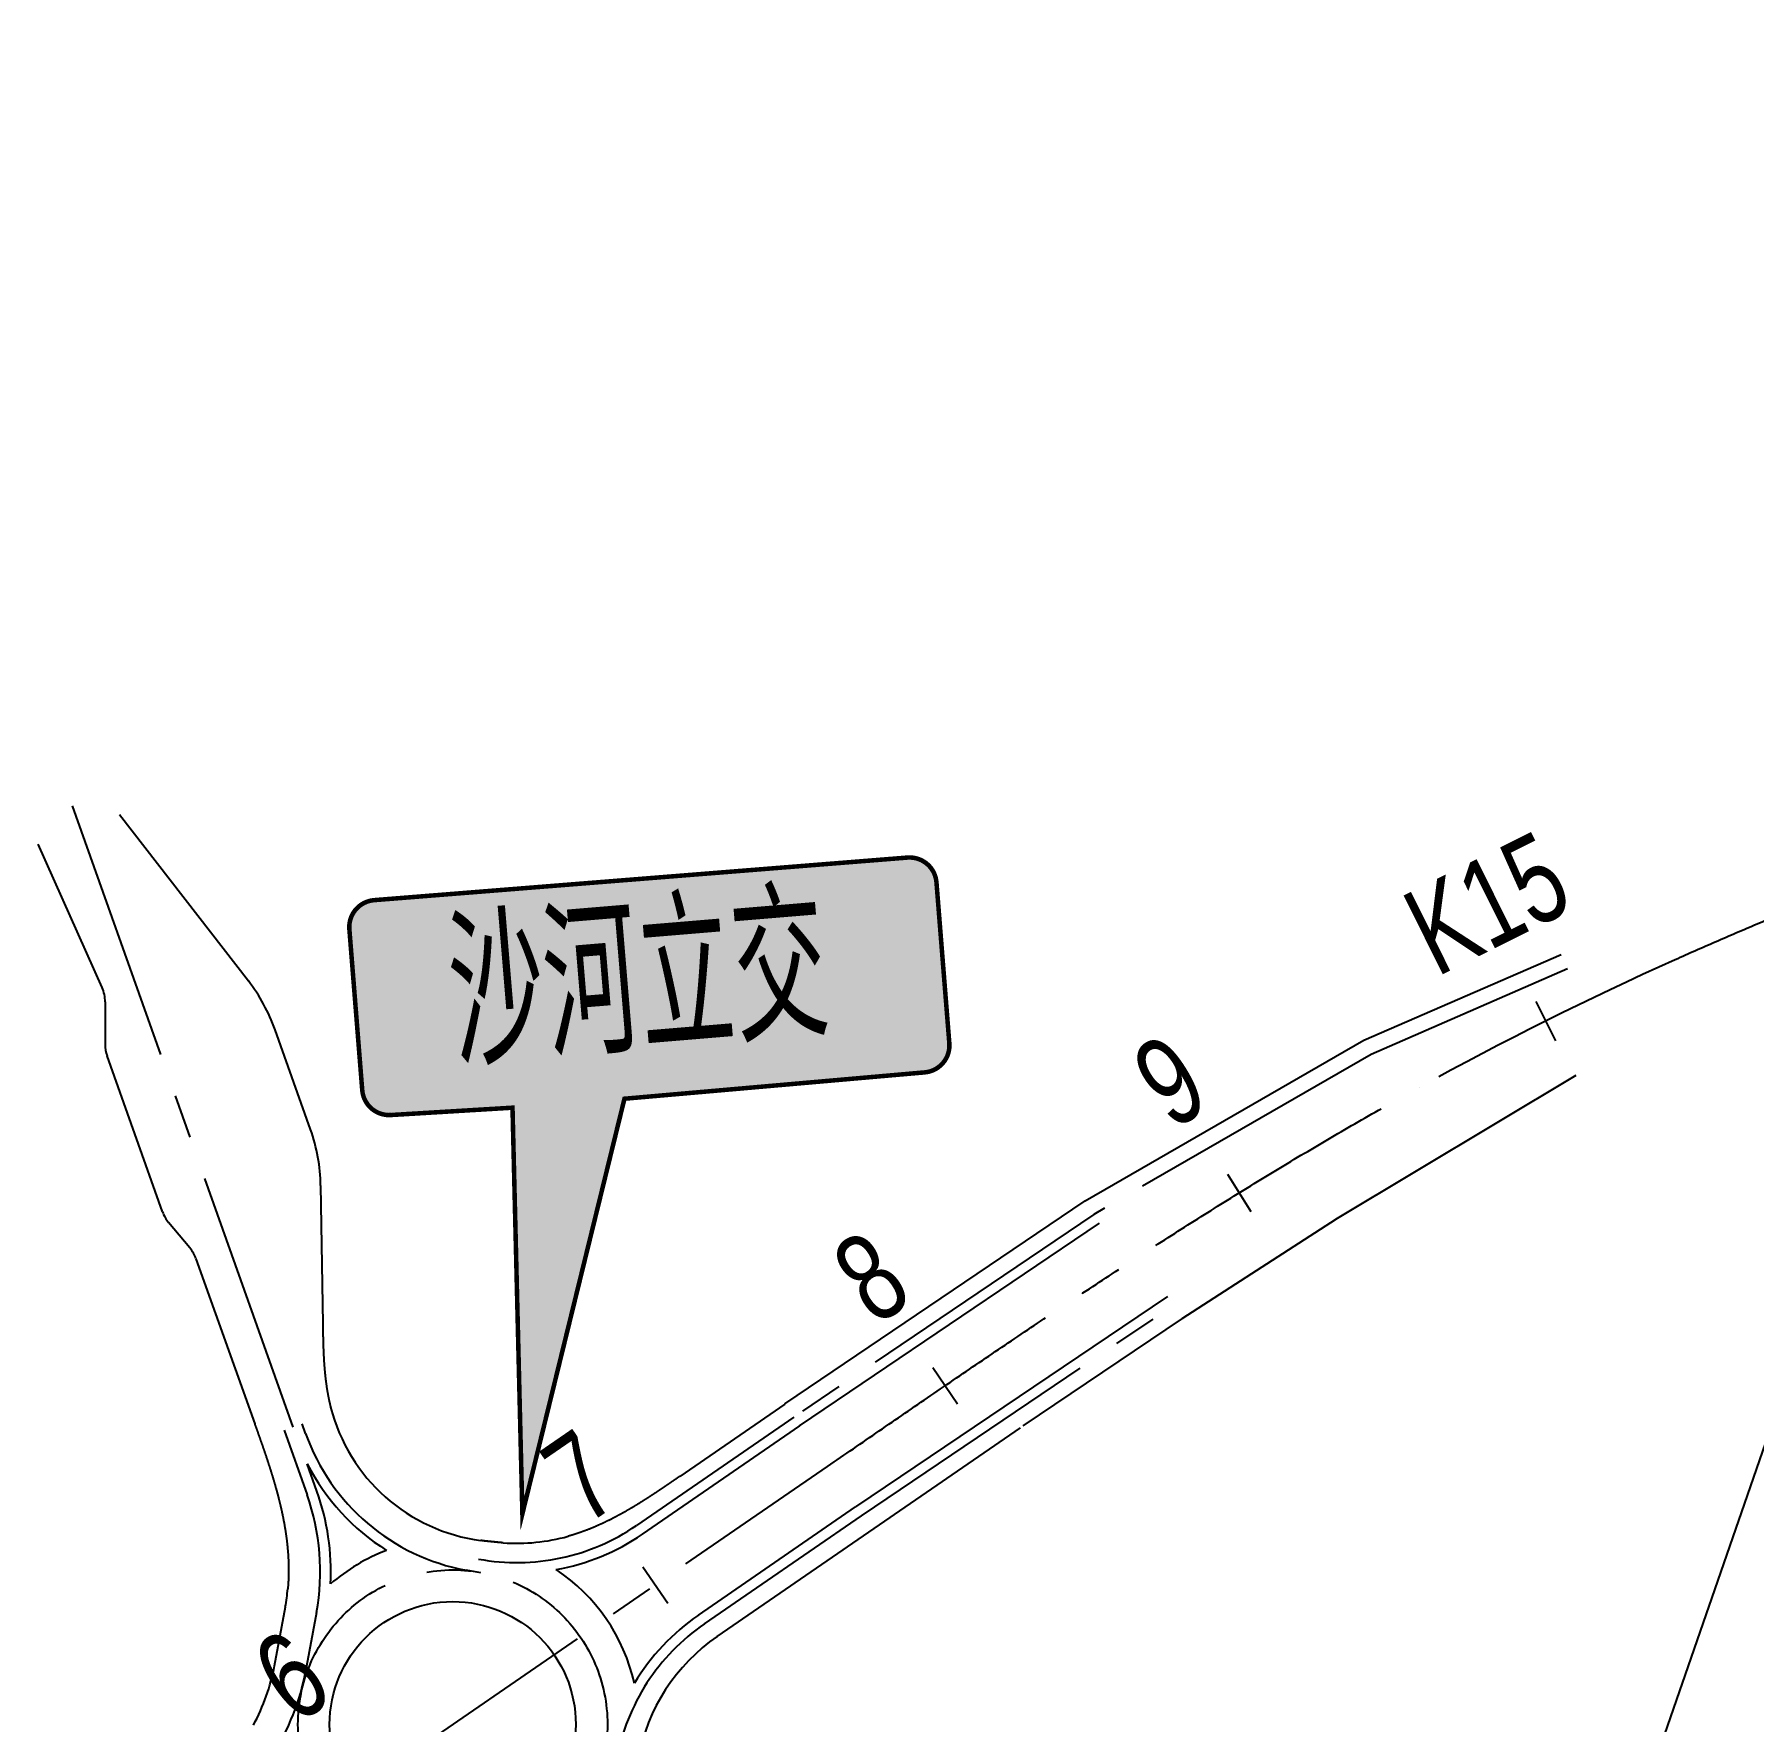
# Model space of a CAD drawing. Header units: millimetres. Extents: x 29316 to 52938, y 29851 to 35526.
# Drawn here: x 43898.4 to 44387.3, y 33681.9 to 34161.9 of the extents above; entities that cross this region are included whole.
import ezdxf
from ezdxf.enums import TextEntityAlignment as Align

# ---------------------------------------------------------------- set-up
doc = ezdxf.new("R2010")
doc.units = ezdxf.units.MM
doc.header["$MEASUREMENT"] = 0
doc.linetypes.add('CENTER2', pattern=[1.125, 0.75, -0.125, 0.125, -0.125])
doc.layers.get('0').update_dxf_attribs({"linetype": 'CONTINUOUS'})
for name, color, linetype in [('D-道路-车行道边线', 5, 'CONTINUOUS'), ('标注_桩号', 2, 'CONTINUOUS'), ('路名', 1, 'CONTINUOUS'), ('道路中线_A', 7, 'CONTINUOUS')]:
    doc.layers.add(name, color=color, linetype=linetype)
doc.layers.add('平面分图边界', color=1, linetype='CONTINUOUS', plot=False)
doc.styles.add('ht', font='', dxfattribs={"width": 0.8})
doc.styles.get("Standard").update_dxf_attribs({"font": 'rc9.shx', "width": 0.75, "height": 6, "bigfont": 'hztxt.shx'})
doc.styles.get('ht').set_extended_font_data('SimHei')

msp = doc.modelspace()

# ---------------------------------------------------------------- hatches: boundary and pattern name
at = {"true_color": 0xffffff}
h = msp.add_hatch(color=7, dxfattribs=at)
edge = h.paths.add_edge_path()
edge.add_line((44037.21, 33741), (44066.24, 33859.07))
edge.add_line((44066.24, 33859.07), (44151.57, 33866.56))
edge.add_arc((44150.96, 33874.21), 7.68, 274.5678, 364.5678)
edge.add_line((44158.62, 33874.83), (44154.96, 33920.63))
edge.add_arc((44147.3, 33920.02), 7.68, 4.5678, 94.5678)
edge.add_line((44146.69, 33927.67), (43995.05, 33915.56))
edge.add_arc((43995.66, 33907.9), 7.68, 94.5678, 184.5678)
edge.add_line((43988.01, 33907.29), (43991.67, 33861.49))
edge.add_arc((43999.32, 33862.1), 7.68, 184.5678, 274.5678)
edge.add_line((43999.94, 33854.44), (44034.4, 33856.52))
edge.add_line((44034.4, 33856.52), (44037.21, 33741))

# ---------------------------------------------------------------- linework, layer by layer
at = {"color": 1, "linetype": 'CENTER2', "ltscale": 100}
msp.add_line((43898.44, 33599.09), (44124.01, 33754.48), dxfattribs=at)
at = {"color": 1, "linetype": 'CENTER2', "ltscale": 100, "flags": 128}
for points in [[(44498.3, 33949.9), (44497.54, 33949.64), (44496.79, 33949.38), (44496.04, 33949.13), (44495.29, 33948.87), (44494.54, 33948.61), (44493.79, 33948.35), (44493.04, 33948.09), (44492.29, 33947.83), (44491.54, 33947.58), (44490.79, 33947.32), (44490.04, 33947.06), (44489.29, 33946.8), (44488.54, 33946.54), (44487.79, 33946.28), (44487.04, 33946.02), (44486.29, 33945.76), (44485.54, 33945.5), (44484.79, 33945.24), (44484.04, 33944.98), (44483.29, 33944.72), (44482.54, 33944.45), (44481.79, 33944.19), (44481.04, 33943.93), (44480.3, 33943.67), (44479.55, 33943.41), (44478.8, 33943.15), (44478.05, 33942.88), (44477.3, 33942.62), (44476.55, 33942.36), (44475.8, 33942.09), (44475.05, 33941.83), (44474.3, 33941.57), (44473.56, 33941.3), (44472.81, 33941.04), (44472.06, 33940.77), (44471.31, 33940.51), (44470.56, 33940.24), (44469.82, 33939.98), (44469.07, 33939.71), (44468.32, 33939.45), (44467.57, 33939.18), (44466.82, 33938.91), (44466.08, 33938.65), (44465.33, 33938.38), (44464.58, 33938.11), (44463.83, 33937.85), (44463.09, 33937.58), (44462.34, 33937.31), (44461.59, 33937.04), (44460.85, 33936.77), (44460.1, 33936.5), (44459.35, 33936.24), (44458.61, 33935.97), (44457.86, 33935.7), (44457.11, 33935.43), (44456.37, 33935.16), (44455.62, 33934.89), (44454.88, 33934.61), (44454.13, 33934.34), (44453.38, 33934.07), (44452.64, 33933.8), (44451.89, 33933.53), (44451.15, 33933.26), (44450.4, 33932.98), (44449.66, 33932.71), (44448.91, 33932.44), (44448.17, 33932.16), (44447.42, 33931.89), (44446.68, 33931.61), (44445.93, 33931.34), (44445.19, 33931.06), (44444.44, 33930.79), (44443.7, 33930.51), (44442.96, 33930.24), (44442.21, 33929.96), (44441.47, 33929.68), (44440.72, 33929.41), (44439.98, 33929.13), (44439.24, 33928.85), (44438.49, 33928.57), (44437.75, 33928.29), (44437.01, 33928.02), (44436.27, 33927.74), (44435.52, 33927.46), (44434.78, 33927.18), (44434.04, 33926.9), (44433.29, 33926.62), (44432.55, 33926.33), (44431.81, 33926.05), (44431.07, 33925.77), (44430.33, 33925.49), (44429.59, 33925.21), (44428.84, 33924.92), (44428.1, 33924.64), (44427.36, 33924.36), (44426.62, 33924.07), (44425.88, 33923.79), (44425.14, 33923.5), (44424.4, 33923.22), (44423.66, 33922.93), (44422.92, 33922.65), (44422.18, 33922.36), (44421.44, 33922.07), (44420.7, 33921.78), (44419.96, 33921.5), (44419.22, 33921.21), (44418.48, 33920.92), (44417.74, 33920.63), (44417, 33920.34), (44416.26, 33920.05), (44415.52, 33919.76), (44414.78, 33919.47), (44414.05, 33919.18), (44413.31, 33918.89), (44412.57, 33918.6), (44411.83, 33918.3), (44411.09, 33918.01), (44410.36, 33917.72), (44409.62, 33917.42), (44408.88, 33917.13), (44408.15, 33916.84), (44407.41, 33916.54), (44406.67, 33916.25), (44405.94, 33915.95), (44405.2, 33915.65), (44404.46, 33915.36), (44403.73, 33915.06), (44402.99, 33914.76), (44402.26, 33914.46), (44401.52, 33914.16), (44400.79, 33913.86), (44400.05, 33913.56), (44399.32, 33913.26), (44398.58, 33912.96), (44397.85, 33912.66), (44397.11, 33912.36), (44396.38, 33912.06), (44395.65, 33911.76), (44394.91, 33911.45), (44394.18, 33911.15), (44393.45, 33910.85), (44392.71, 33910.54), (44391.98, 33910.24), (44391.25, 33909.93), (44390.52, 33909.63), (44389.78, 33909.32), (44389.05, 33909.01), (44388.32, 33908.7), (44387.59, 33908.4), (44386.86, 33908.09), (44386.13, 33907.78), (44385.4, 33907.47), (44384.67, 33907.16), (44383.93, 33906.85), (44383.2, 33906.54), (44382.47, 33906.23), (44381.74, 33905.91), (44381.02, 33905.6), (44380.29, 33905.29), (44379.56, 33904.97), (44378.83, 33904.66), (44378.1, 33904.35), (44377.37, 33904.03), (44376.64, 33903.71), (44375.92, 33903.4), (44375.19, 33903.08), (44374.46, 33902.76), (44373.73, 33902.45), (44373.01, 33902.13), (44372.28, 33901.81), (44371.55, 33901.49), (44370.83, 33901.17), (44370.1, 33900.85), (44369.38, 33900.53), (44368.65, 33900.2), (44367.93, 33899.88), (44367.2, 33899.56), (44366.48, 33899.24), (44365.75, 33898.91), (44365.03, 33898.59), (44365.03, 33898.59)], [(44124.01, 33754.48), (44124.93, 33755.11), (44125.84, 33755.74), (44126.76, 33756.37), (44127.67, 33757), (44128.59, 33757.63), (44129.5, 33758.26), (44130.42, 33758.89), (44131.33, 33759.52), (44132.25, 33760.15), (44133.16, 33760.78), (44134.08, 33761.41), (44134.99, 33762.04), (44135.91, 33762.67), (44136.83, 33763.3), (44137.74, 33763.93), (44138.66, 33764.56), (44139.57, 33765.19), (44140.49, 33765.82), (44141.4, 33766.45), (44142.32, 33767.08), (44143.23, 33767.71), (44144.15, 33768.33), (44145.07, 33768.96), (44145.98, 33769.59), (44146.9, 33770.22), (44147.82, 33770.85), (44148.73, 33771.48), (44149.65, 33772.11), (44150.56, 33772.73), (44151.48, 33773.36), (44152.4, 33773.99), (44153.32, 33774.62), (44154.23, 33775.24), (44155.15, 33775.87), (44156.07, 33776.5), (44156.98, 33777.12), (44157.9, 33777.75), (44158.82, 33778.38), (44159.74, 33779), (44160.66, 33779.63), (44161.57, 33780.26), (44162.49, 33780.88), (44163.41, 33781.51), (44164.33, 33782.13), (44165.25, 33782.76), (44166.17, 33783.38), (44167.09, 33784), (44168.01, 33784.63), (44168.93, 33785.25), (44169.84, 33785.88), (44170.76, 33786.5), (44171.69, 33787.12), (44172.61, 33787.74), (44173.53, 33788.37), (44174.45, 33788.99), (44175.37, 33789.61), (44176.29, 33790.23), (44177.21, 33790.85), (44178.13, 33791.47), (44179.05, 33792.09), (44179.98, 33792.71), (44180.9, 33793.33), (44181.82, 33793.95), (44182.74, 33794.57), (44183.67, 33795.19), (44184.59, 33795.81), (44185.51, 33796.42), (44186.44, 33797.04), (44187.36, 33797.66), (44188.29, 33798.28), (44189.21, 33798.89), (44190.14, 33799.51), (44191.06, 33800.12), (44191.99, 33800.74), (44192.91, 33801.35), (44193.84, 33801.97), (44194.76, 33802.58), (44195.69, 33803.19), (44196.62, 33803.81), (44197.54, 33804.42), (44198.47, 33805.03), (44199.4, 33805.64), (44200.33, 33806.25), (44201.26, 33806.86), (44202.18, 33807.47), (44203.11, 33808.08), (44204.04, 33808.69), (44204.97, 33809.3), (44205.9, 33809.91), (44206.83, 33810.52), (44207.76, 33811.12), (44208.69, 33811.73), (44209.63, 33812.34), (44210.56, 33812.94), (44211.49, 33813.55), (44212.42, 33814.15), (44213.35, 33814.75), (44214.29, 33815.36), (44215.22, 33815.96), (44216.15, 33816.56), (44217.09, 33817.16), (44218.02, 33817.76), (44218.96, 33818.36), (44219.89, 33818.96), (44220.83, 33819.56), (44221.77, 33820.16), (44222.7, 33820.76), (44223.64, 33821.36), (44224.58, 33821.95), (44225.51, 33822.55), (44226.45, 33823.15), (44227.39, 33823.74), (44228.33, 33824.33), (44229.27, 33824.93), (44230.21, 33825.52), (44231.15, 33826.11), (44232.09, 33826.7), (44233.03, 33827.29), (44233.97, 33827.88), (44234.91, 33828.47), (44235.86, 33829.06), (44236.8, 33829.65), (44237.74, 33830.24), (44238.69, 33830.82), (44239.63, 33831.41), (44240.58, 33832), (44241.52, 33832.58), (44242.47, 33833.16), (44243.41, 33833.75), (44244.36, 33834.33), (44245.3, 33834.91), (44246.25, 33835.49), (44247.2, 33836.07), (44248.15, 33836.65), (44249.1, 33837.23), (44250.05, 33837.81), (44251, 33838.38), (44251.95, 33838.96), (44252.9, 33839.53), (44253.85, 33840.11), (44254.8, 33840.68), (44255.75, 33841.25), (44256.7, 33841.83), (44257.66, 33842.4), (44258.61, 33842.97), (44259.57, 33843.54), (44260.52, 33844.1), (44261.48, 33844.67), (44262.43, 33845.24), (44263.39, 33845.8), (44264.34, 33846.37), (44265.3, 33846.93), (44266.26, 33847.5), (44267.22, 33848.06), (44268.18, 33848.62), (44269.14, 33849.18), (44270.1, 33849.74), (44271.06, 33850.3), (44272.02, 33850.85), (44272.98, 33851.41), (44273.94, 33851.97), (44274.91, 33852.52), (44275.87, 33853.08), (44276.83, 33853.63), (44277.8, 33854.18), (44278.76, 33854.73), (44279.73, 33855.28), (44280.69, 33855.83), (44281.66, 33856.38), (44282.63, 33856.92), (44283.59, 33857.47), (44284.56, 33858.01), (44285.53, 33858.56), (44286.5, 33859.1), (44287.47, 33859.64), (44288.44, 33860.18), (44289.41, 33860.72), (44290.39, 33861.26), (44291.36, 33861.8), (44292.33, 33862.34), (44292.33, 33862.34)]]:
    msp.add_lwpolyline(points, dxfattribs=at)
at = {"color": 1, "const_width": 1.28}
msp.add_lwpolyline([(44037.21, 33741), (44066.24, 33859.07), (44151.57, 33866.56, 0.414214), (44158.62, 33874.83), (44154.96, 33920.63, 0.414214), (44146.69, 33927.67), (43995.05, 33915.56, 0.414214), (43988.01, 33907.29), (43991.67, 33861.49, 0.414214), (43999.94, 33854.44), (44034.4, 33856.52)], format="xyb", close=True, dxfattribs=at)
at = {"color": 1, "linetype": 'CENTER2', "ltscale": 100}
msp.add_arc((44774.57, 32986.3), 1000, 114.17627, 118.83184, dxfattribs=at)
at = {"layer": 'D-道路-车行道边线'}
for p, q in [((43922.66, 33939.88), (43959.29, 33892.58)), ((43917.68, 33890.69), (43899.54, 33931.49)), ((44276.51, 33875.71), (44332.57, 33900.14)), ((43918.55, 33886.63), (43918.55, 33874.58)), ((43976.96, 33850.33), (43966.88, 33878.7)), ((44197.28, 33829.98), (44276.51, 33875.71)), ((43934.87, 33826.91), (43919.12, 33871.23)), ((44268.53, 33824.78), (44336.91, 33865.8)), ((43979.84, 33834.36), (43980.45, 33795.08)), ((44111.84, 33772.23), (44197.28, 33829.98)), ((43942.65, 33816.62), (43936.61, 33823.85)), ((44116.04, 33766.01), (44201.35, 33823.68)), ((44224.84, 33796.55), (44268.74, 33824.91)), ((43944.39, 33813.57), (43961.08, 33766.6)), ((44132, 33742.94), (44220.72, 33802.81)), ((44179.63, 33766.03), (44224.92, 33796.59)), ((44111.81, 33772.2), (44081.96, 33751.65)), ((44071.35, 33735.23), (44116.06, 33766.03)), ((44092.63, 33706.11), (44178.83, 33765.49)), ((43978.8, 33747.41), (43976.03, 33755.21)), ((44087.26, 33712.13), (44131.98, 33742.93)), ((43966.71, 33697.76), (43969.8, 33714.5))]:
    msp.add_line(p, q, dxfattribs=at)
at = {"layer": 'D-道路-车行道边线', "flags": 128}
for points in [[(43980.45, 33795.08, -0.000002), (43980.45, 33794.95, -0.000005), (43980.45, 33794.82, -0.000009), (43980.45, 33794.69, -0.000013), (43980.46, 33794.55, -0.000016), (43980.46, 33794.42, -0.00002), (43980.46, 33794.29, -0.000024), (43980.46, 33794.15, -0.000027), (43980.46, 33794.02, -0.000031), (43980.47, 33793.89, -0.000034), (43980.47, 33793.76, -0.000038), (43980.47, 33793.62, -0.000042), (43980.47, 33793.49, -0.000045), (43980.48, 33793.36, -0.000049), (43980.48, 33793.22, -0.000052), (43980.48, 33793.09, -0.000056), (43980.48, 33792.96, -0.00006), (43980.48, 33792.83, -0.000063), (43980.49, 33792.69, -0.000067), (43980.49, 33792.56, -0.000071), (43980.49, 33792.43, -0.000074), (43980.49, 33792.29, -0.000078), (43980.5, 33792.16, -0.000081), (43980.5, 33792.03, -0.000085), (43980.5, 33791.9, -0.000089), (43980.5, 33791.76, -0.000092), (43980.51, 33791.63, -0.000096), (43980.51, 33791.5, -0.0001), (43980.51, 33791.36, -0.000103), (43980.52, 33791.23, -0.000107), (43980.52, 33791.1, -0.00011), (43980.52, 33790.97, -0.000114), (43980.52, 33790.83, -0.000118), (43980.53, 33790.7, -0.000121), (43980.53, 33790.57, -0.000125), (43980.53, 33790.43, -0.000128), (43980.54, 33790.3, -0.000132), (43980.54, 33790.17, -0.000136), (43980.54, 33790.04, -0.000139), (43980.55, 33789.9, -0.000143), (43980.55, 33789.77, -0.000147), (43980.55, 33789.64, -0.00015), (43980.56, 33789.5, -0.000154), (43980.56, 33789.37, -0.000157), (43980.57, 33789.24, -0.000161), (43980.57, 33789.11, -0.000165), (43980.57, 33788.97, -0.000168), (43980.58, 33788.84, -0.000172), (43980.58, 33788.71, -0.000175), (43980.59, 33788.57, -0.000179), (43980.59, 33788.44, -0.000183), (43980.6, 33788.31, -0.000186), (43980.6, 33788.18, -0.00019), (43980.6, 33788.04, -0.000194), (43980.61, 33787.91, -0.000197), (43980.61, 33787.78, -0.000201), (43980.62, 33787.65, -0.000204), (43980.62, 33787.51, -0.000208), (43980.63, 33787.38, -0.000212), (43980.64, 33787.25, -0.000215), (43980.64, 33787.11, -0.000219), (43980.65, 33786.98, -0.000223), (43980.65, 33786.85, -0.000226), (43980.66, 33786.72, -0.00023), (43980.66, 33786.58, -0.000233), (43980.67, 33786.45, -0.000237), (43980.68, 33786.32, -0.000241), (43980.68, 33786.19, -0.000244), (43980.69, 33786.05, -0.000248), (43980.7, 33785.92, -0.000251), (43980.7, 33785.79, -0.000255), (43980.71, 33785.65, -0.000259), (43980.72, 33785.52, -0.000262), (43980.72, 33785.39, -0.000266), (43980.73, 33785.26, -0.00027), (43980.74, 33785.12, -0.000273), (43980.75, 33784.99, -0.000277), (43980.75, 33784.86, -0.00028), (43980.76, 33784.73, -0.000284), (43980.77, 33784.59, -0.000288), (43980.78, 33784.46, -0.000291), (43980.79, 33784.33, -0.000295), (43980.79, 33784.2, -0.000299), (43980.8, 33784.06, -0.000302), (43980.81, 33783.93, -0.000306), (43980.82, 33783.8, -0.000309), (43980.83, 33783.66, -0.000313), (43980.84, 33783.53, -0.000317), (43980.85, 33783.4, -0.00032), (43980.86, 33783.27, -0.000324), (43980.87, 33783.13, -0.000327), (43980.88, 33783, -0.000331), (43980.89, 33782.87, -0.000335), (43980.9, 33782.74, -0.000338), (43980.91, 33782.6, -0.000342), (43980.92, 33782.47, -0.000346), (43980.93, 33782.34, -0.000349), (43980.94, 33782.21, -0.000353), (43980.95, 33782.08, -0.000356), (43980.96, 33781.94, -0.00036), (43980.97, 33781.81, -0.000364), (43980.99, 33781.68, -0.000367), (43981, 33781.55, -0.000371), (43981.01, 33781.41, -0.000375), (43981.02, 33781.28, -0.000378), (43981.04, 33781.15, -0.000382), (43981.05, 33781.02, -0.000385), (43981.06, 33780.88, -0.000389), (43981.07, 33780.75, -0.000393), (43981.09, 33780.62, -0.000396), (43981.1, 33780.49, -0.0004), (43981.11, 33780.36, -0.000403), (43981.13, 33780.22, -0.000407), (43981.14, 33780.09, -0.000411), (43981.16, 33779.96, -0.000414), (43981.17, 33779.83, -0.000418), (43981.19, 33779.7, -0.000422), (43981.2, 33779.56, -0.000425), (43981.22, 33779.43, -0.000429), (43981.23, 33779.3, -0.000432), (43981.25, 33779.17, -0.000436), (43981.26, 33779.04, -0.00044), (43981.28, 33778.9, -0.000443), (43981.3, 33778.77, -0.000447), (43981.31, 33778.64, -0.000451), (43981.33, 33778.51, -0.000454), (43981.35, 33778.38, -0.000458), (43981.37, 33778.24, -0.000461), (43981.38, 33778.11, -0.000465), (43981.4, 33777.98, -0.000469), (43981.42, 33777.85, -0.000472), (43981.44, 33777.72, -0.000476), (43981.46, 33777.59, -0.000479), (43981.47, 33777.45, -0.000483), (43981.49, 33777.32, -0.000487), (43981.51, 33777.19, -0.00049), (43981.53, 33777.06, -0.000494), (43981.55, 33776.93, -0.000498), (43981.57, 33776.8, -0.000501), (43981.59, 33776.67, -0.000505), (43981.61, 33776.54, -0.000508), (43981.63, 33776.4, -0.000512), (43981.66, 33776.27, -0.000516), (43981.68, 33776.14, -0.000519), (43981.7, 33776.01, -0.000523), (43981.72, 33775.88, -0.000526), (43981.74, 33775.75, -0.00053), (43981.77, 33775.62, -0.000534), (43981.79, 33775.49, -0.000537), (43981.81, 33775.36, -0.000541), (43981.84, 33775.23, -0.000545), (43981.86, 33775.09, -0.000548), (43981.88, 33774.96, -0.000552), (43981.91, 33774.83, -0.000555), (43981.93, 33774.7, -0.000559), (43981.96, 33774.57, -0.000563), (43981.98, 33774.44, -0.000566), (43982.01, 33774.31, -0.00057), (43982.03, 33774.18, -0.000574), (43982.06, 33774.05, -0.000577), (43982.09, 33773.92, -0.000581), (43982.11, 33773.79, -0.000584), (43982.14, 33773.66, -0.000588), (43982.17, 33773.53, -0.000592), (43982.19, 33773.4, -0.000595), (43982.22, 33773.27, -0.000599), (43982.25, 33773.14, -0.000602), (43982.28, 33773.01, -0.000606), (43982.31, 33772.88, -0.00061), (43982.34, 33772.75, -0.000613), (43982.37, 33772.62, -0.000617), (43982.4, 33772.49, -0.000621), (43982.43, 33772.36, -0.000624), (43982.46, 33772.23, -0.000628), (43982.49, 33772.1, -0.000631), (43982.52, 33771.97, -0.000635), (43982.55, 33771.85, -0.000639), (43982.58, 33771.72, -0.000642), (43982.61, 33771.59, -0.000646), (43982.65, 33771.46, -0.00065), (43982.68, 33771.33)], [(43961.08, 33766.6, 0.000003), (43961.17, 33766.34, 0.00001), (43961.26, 33766.09, 0.000017), (43961.35, 33765.84, 0.000023), (43961.44, 33765.59, 0.00003), (43961.53, 33765.33, 0.000037), (43961.62, 33765.08, 0.000043), (43961.71, 33764.83, 0.00005), (43961.8, 33764.57, 0.000057), (43961.89, 33764.32, 0.000063), (43961.98, 33764.07, 0.00007), (43962.07, 33763.81, 0.000077), (43962.15, 33763.56, 0.000083), (43962.24, 33763.31, 0.00009), (43962.33, 33763.06, 0.000097), (43962.42, 33762.8, 0.000103), (43962.51, 33762.55, 0.00011), (43962.6, 33762.3, 0.000117), (43962.69, 33762.04, 0.000123), (43962.78, 33761.79, 0.00013), (43962.87, 33761.54, 0.000136), (43962.96, 33761.28, 0.000143), (43963.04, 33761.03, 0.00015), (43963.13, 33760.78, 0.000156), (43963.22, 33760.52, 0.000163), (43963.31, 33760.27, 0.00017), (43963.4, 33760.01, 0.000176), (43963.48, 33759.76, 0.000183), (43963.57, 33759.51, 0.00019), (43963.66, 33759.25, 0.000196), (43963.74, 33759, 0.000203), (43963.83, 33758.74, 0.00021), (43963.92, 33758.49, 0.000216), (43964, 33758.24, 0.000223), (43964.09, 33757.98, 0.00023), (43964.18, 33757.73, 0.000236), (43964.26, 33757.47, 0.000243), (43964.35, 33757.22, 0.00025), (43964.43, 33756.96, 0.000256), (43964.52, 33756.71, 0.000263), (43964.6, 33756.46, 0.00027), (43964.69, 33756.2, 0.000276), (43964.77, 33755.95, 0.000283), (43964.85, 33755.69, 0.00029), (43964.94, 33755.44, 0.000296), (43965.02, 33755.18, 0.000303), (43965.1, 33754.92, 0.00031), (43965.19, 33754.67, 0.000316), (43965.27, 33754.41, 0.000323), (43965.35, 33754.16, 0.00033), (43965.43, 33753.9, 0.000336), (43965.51, 33753.65, 0.000343), (43965.59, 33753.39, 0.00035), (43965.67, 33753.13, 0.000356), (43965.75, 33752.88, 0.000363), (43965.83, 33752.62, 0.000369), (43965.91, 33752.37, 0.000376), (43965.99, 33752.11, 0.000383), (43966.07, 33751.85, 0.000389), (43966.15, 33751.6, 0.000396), (43966.23, 33751.34, 0.000403), (43966.3, 33751.08, 0.000409), (43966.38, 33750.82, 0.000416), (43966.46, 33750.57, 0.000423), (43966.53, 33750.31, 0.000429), (43966.61, 33750.05, 0.000436), (43966.69, 33749.79, 0.000443), (43966.76, 33749.54, 0.000449), (43966.83, 33749.28, 0.000456), (43966.91, 33749.02, 0.000463), (43966.98, 33748.76, 0.000469), (43967.05, 33748.5, 0.000476), (43967.13, 33748.25, 0.000483), (43967.2, 33747.99, 0.000489), (43967.27, 33747.73, 0.000496), (43967.34, 33747.47, 0.000503), (43967.41, 33747.21, 0.000509), (43967.48, 33746.95, 0.000516), (43967.55, 33746.69, 0.000523), (43967.62, 33746.43, 0.000529), (43967.69, 33746.17, 0.000536), (43967.76, 33745.91, 0.000543), (43967.82, 33745.65, 0.000549), (43967.89, 33745.39, 0.000556), (43967.96, 33745.13, 0.000563), (43968.02, 33744.87, 0.000569), (43968.09, 33744.61, 0.000576), (43968.15, 33744.35, 0.000583), (43968.21, 33744.09, 0.000589), (43968.28, 33743.83, 0.000596), (43968.34, 33743.57, 0.000602), (43968.4, 33743.31, 0.000609), (43968.46, 33743.05, 0.000616), (43968.52, 33742.79, 0.000622), (43968.58, 33742.52, 0.000629), (43968.64, 33742.26, 0.000636), (43968.7, 33742, 0.000642), (43968.76, 33741.74, 0.000649), (43968.82, 33741.48, 0.000656), (43968.87, 33741.21, 0.000662), (43968.93, 33740.95, 0.000669), (43968.98, 33740.69, 0.000676), (43969.04, 33740.42, 0.000682), (43969.09, 33740.16, 0.000689), (43969.14, 33739.9, 0.000696), (43969.2, 33739.64, 0.000702), (43969.25, 33739.37, 0.000709), (43969.3, 33739.11, 0.000716), (43969.35, 33738.84, 0.000722), (43969.4, 33738.58, 0.000729), (43969.45, 33738.32, 0.000736), (43969.5, 33738.05, 0.000742), (43969.54, 33737.79, 0.000749), (43969.59, 33737.52, 0.000756), (43969.63, 33737.26, 0.000762), (43969.68, 33736.99, 0.000769), (43969.72, 33736.73, 0.000776), (43969.76, 33736.46, 0.000782), (43969.81, 33736.2, 0.000789), (43969.85, 33735.93, 0.000796), (43969.89, 33735.67, 0.000802), (43969.93, 33735.4, 0.000809), (43969.97, 33735.14, 0.000816), (43970, 33734.87, 0.000822), (43970.04, 33734.61, 0.000829), (43970.08, 33734.34, 0.000836), (43970.11, 33734.07, 0.000842), (43970.15, 33733.81, 0.000849), (43970.18, 33733.54, 0.000855), (43970.21, 33733.28, 0.000862), (43970.25, 33733.01, 0.000869), (43970.28, 33732.74, 0.000875), (43970.31, 33732.48, 0.000882), (43970.33, 33732.21, 0.000889), (43970.36, 33731.94, 0.000895), (43970.39, 33731.67, 0.000902), (43970.42, 33731.41, 0.000909), (43970.44, 33731.14, 0.000915), (43970.46, 33730.87, 0.000922), (43970.49, 33730.61, 0.000929), (43970.51, 33730.34, 0.000935), (43970.53, 33730.07, 0.000942), (43970.55, 33729.8, 0.000949), (43970.57, 33729.53, 0.000955), (43970.59, 33729.27, 0.000962), (43970.6, 33729, 0.000969), (43970.62, 33728.73, 0.000975), (43970.64, 33728.46, 0.000982), (43970.65, 33728.2, 0.000989), (43970.66, 33727.93, 0.000995), (43970.67, 33727.66, 0.001002), (43970.68, 33727.39, 0.001009), (43970.69, 33727.12, 0.001015), (43970.7, 33726.85, 0.001022), (43970.71, 33726.59, 0.001029), (43970.72, 33726.32, 0.001035), (43970.72, 33726.05, 0.001042), (43970.73, 33725.78, 0.001049), (43970.73, 33725.51, 0.001055), (43970.73, 33725.24, 0.001062), (43970.73, 33724.98, 0.001069), (43970.73, 33724.71, 0.001075), (43970.73, 33724.44, 0.001082), (43970.73, 33724.17, 0.001088), (43970.72, 33723.9, 0.001095), (43970.72, 33723.63, 0.001102), (43970.71, 33723.36, 0.001108), (43970.7, 33723.1, 0.001115), (43970.7, 33722.83, 0.001122), (43970.69, 33722.56, 0.001128), (43970.67, 33722.29, 0.001135), (43970.66, 33722.02, 0.001142), (43970.65, 33721.76, 0.001148), (43970.63, 33721.49, 0.001155), (43970.62, 33721.22, 0.001162), (43970.6, 33720.95, 0.001168), (43970.58, 33720.68, 0.001175), (43970.56, 33720.42, 0.001182), (43970.54, 33720.15, 0.001188), (43970.52, 33719.88, 0.001195), (43970.5, 33719.61)], [(44081.96, 33751.65, 0.000003), (44081.8, 33751.53, 0.000008), (44081.63, 33751.42, 0.000013), (44081.46, 33751.3, 0.000018), (44081.3, 33751.19, 0.000023), (44081.13, 33751.07, 0.000028), (44080.97, 33750.96, 0.000033), (44080.8, 33750.85, 0.000038), (44080.63, 33750.73, 0.000044), (44080.47, 33750.62, 0.000049), (44080.3, 33750.5, 0.000054), (44080.14, 33750.39, 0.000059), (44079.97, 33750.28, 0.000064), (44079.81, 33750.16, 0.000069), (44079.64, 33750.05, 0.000074), (44079.47, 33749.93, 0.00008), (44079.31, 33749.82, 0.000085), (44079.14, 33749.71, 0.00009), (44078.97, 33749.59, 0.000095), (44078.81, 33749.48, 0.0001), (44078.64, 33749.37, 0.000105), (44078.48, 33749.25, 0.00011), (44078.31, 33749.14, 0.000115), (44078.14, 33749.03, 0.000121), (44077.98, 33748.91, 0.000126), (44077.81, 33748.8, 0.000131), (44077.64, 33748.69, 0.000136), (44077.48, 33748.57, 0.000141), (44077.31, 33748.46, 0.000146), (44077.14, 33748.35, 0.000151), (44076.98, 33748.23, 0.000156), (44076.81, 33748.12, 0.000162), (44076.64, 33748.01, 0.000167), (44076.48, 33747.9, 0.000172), (44076.31, 33747.78, 0.000177), (44076.14, 33747.67, 0.000182), (44075.97, 33747.56, 0.000187), (44075.81, 33747.45, 0.000192), (44075.64, 33747.34, 0.000198), (44075.47, 33747.22, 0.000203), (44075.3, 33747.11, 0.000208), (44075.14, 33747, 0.000213), (44074.97, 33746.89, 0.000218), (44074.8, 33746.78, 0.000223), (44074.63, 33746.67, 0.000228), (44074.47, 33746.56, 0.000233), (44074.3, 33746.45, 0.000239), (44074.13, 33746.34, 0.000244), (44073.96, 33746.23, 0.000249), (44073.79, 33746.12, 0.000254), (44073.62, 33746.01, 0.000259), (44073.45, 33745.9, 0.000264), (44073.29, 33745.79, 0.000269), (44073.12, 33745.68, 0.000274), (44072.95, 33745.57, 0.00028), (44072.78, 33745.46, 0.000285), (44072.61, 33745.35, 0.00029), (44072.44, 33745.24, 0.000295), (44072.27, 33745.13, 0.0003), (44072.1, 33745.02, 0.000305), (44071.93, 33744.92, 0.00031), (44071.76, 33744.81, 0.000316), (44071.59, 33744.7, 0.000321), (44071.42, 33744.59, 0.000326), (44071.25, 33744.49, 0.000331), (44071.08, 33744.38, 0.000336), (44070.91, 33744.27, 0.000341), (44070.74, 33744.17, 0.000346), (44070.57, 33744.06, 0.000351), (44070.4, 33743.95, 0.000357), (44070.22, 33743.85, 0.000362), (44070.05, 33743.74, 0.000367), (44069.88, 33743.64, 0.000372), (44069.71, 33743.53, 0.000377), (44069.54, 33743.43, 0.000382), (44069.37, 33743.32, 0.000387), (44069.19, 33743.22, 0.000392), (44069.02, 33743.11, 0.000398), (44068.85, 33743.01, 0.000403), (44068.68, 33742.91, 0.000408), (44068.5, 33742.8, 0.000413), (44068.33, 33742.7, 0.000418), (44068.16, 33742.6, 0.000423), (44067.98, 33742.5, 0.000428), (44067.81, 33742.39, 0.000434), (44067.64, 33742.29, 0.000439), (44067.46, 33742.19, 0.000444), (44067.29, 33742.09, 0.000449), (44067.11, 33741.99, 0.000454), (44066.94, 33741.89, 0.000459), (44066.77, 33741.79, 0.000464), (44066.59, 33741.69, 0.000469), (44066.42, 33741.59, 0.000475), (44066.24, 33741.49, 0.00048), (44066.07, 33741.39, 0.000485), (44065.89, 33741.29, 0.00049), (44065.71, 33741.19, 0.000495), (44065.54, 33741.1, 0.0005), (44065.36, 33741, 0.000505), (44065.19, 33740.9, 0.00051), (44065.01, 33740.8, 0.000516), (44064.83, 33740.71, 0.000521), (44064.66, 33740.61, 0.000526), (44064.48, 33740.52, 0.000531), (44064.3, 33740.42, 0.000536), (44064.12, 33740.33, 0.000541), (44063.95, 33740.23, 0.000546), (44063.77, 33740.14, 0.000552), (44063.59, 33740.04, 0.000557), (44063.41, 33739.95, 0.000562), (44063.23, 33739.86, 0.000567), (44063.05, 33739.76, 0.000572), (44062.87, 33739.67, 0.000577), (44062.7, 33739.58, 0.000582), (44062.52, 33739.49, 0.000587), (44062.34, 33739.4, 0.000593), (44062.16, 33739.31, 0.000598), (44061.98, 33739.22, 0.000603), (44061.8, 33739.13, 0.000608), (44061.62, 33739.04, 0.000613), (44061.44, 33738.95, 0.000618), (44061.25, 33738.86, 0.000623), (44061.07, 33738.77, 0.000628), (44060.89, 33738.69, 0.000634), (44060.71, 33738.6, 0.000639), (44060.53, 33738.51, 0.000644), (44060.35, 33738.43, 0.000649), (44060.16, 33738.34, 0.000654), (44059.98, 33738.26, 0.000659), (44059.8, 33738.17, 0.000664), (44059.62, 33738.09, 0.00067), (44059.43, 33738, 0.000675), (44059.25, 33737.92, 0.00068), (44059.07, 33737.84, 0.000685), (44058.88, 33737.76, 0.00069), (44058.7, 33737.67, 0.000695), (44058.51, 33737.59, 0.0007), (44058.33, 33737.51, 0.000705), (44058.14, 33737.43, 0.000711), (44057.96, 33737.35, 0.000716), (44057.77, 33737.27, 0.000721), (44057.59, 33737.19, 0.000726), (44057.4, 33737.12, 0.000731), (44057.22, 33737.04, 0.000736), (44057.03, 33736.96, 0.000741), (44056.85, 33736.89, 0.000746), (44056.66, 33736.81, 0.000752), (44056.47, 33736.73, 0.000757), (44056.29, 33736.66, 0.000762), (44056.1, 33736.59, 0.000767), (44055.91, 33736.51, 0.000772), (44055.72, 33736.44, 0.000777), (44055.54, 33736.37, 0.000782), (44055.35, 33736.3, 0.000788), (44055.16, 33736.22, 0.000793), (44054.97, 33736.15, 0.000798), (44054.78, 33736.08, 0.000803), (44054.59, 33736.01, 0.000808), (44054.4, 33735.95, 0.000813), (44054.21, 33735.88, 0.000818), (44054.02, 33735.81, 0.000823), (44053.83, 33735.74, 0.000829), (44053.64, 33735.68, 0.000834), (44053.45, 33735.61, 0.000839), (44053.26, 33735.55, 0.000844), (44053.07, 33735.48, 0.000849), (44052.88, 33735.42, 0.000854), (44052.69, 33735.35, 0.000859), (44052.5, 33735.29, 0.000864), (44052.31, 33735.23, 0.00087), (44052.12, 33735.17, 0.000875), (44051.92, 33735.11, 0.00088), (44051.73, 33735.05, 0.000885), (44051.54, 33734.99, 0.00089), (44051.35, 33734.93, 0.000895), (44051.15, 33734.87, 0.0009), (44050.96, 33734.82, 0.000906), (44050.77, 33734.76, 0.000911), (44050.57, 33734.71, 0.000916), (44050.38, 33734.65, 0.000921), (44050.19, 33734.6)], [(44028.6, 33733.03), (44028.58, 33733.04), (44028.56, 33733.04, 0.000001), (44028.54, 33733.04, 0.000002), (44028.52, 33733.04, 0.000002), (44028.51, 33733.04, 0.000003), (44028.49, 33733.04, 0.000003), (44028.47, 33733.05, 0.000004), (44028.45, 33733.05, 0.000004), (44028.44, 33733.05, 0.000005), (44028.42, 33733.05, 0.000005), (44028.4, 33733.05, 0.000006), (44028.38, 33733.05, 0.000006), (44028.37, 33733.06, 0.000007), (44028.35, 33733.06, 0.000007), (44028.33, 33733.06, 0.000007), (44028.31, 33733.06, 0.000008), (44028.3, 33733.06, 0.000008), (44028.28, 33733.07, 0.000009), (44028.26, 33733.07, 0.000009), (44028.24, 33733.07, 0.00001), (44028.23, 33733.07, 0.00001), (44028.21, 33733.07, 0.000011), (44028.19, 33733.07, 0.000011), (44028.17, 33733.08, 0.000012), (44028.16, 33733.08, 0.000012), (44028.14, 33733.08, 0.000013), (44028.12, 33733.08, 0.000013), (44028.1, 33733.08, 0.000014), (44028.08, 33733.08, 0.000014), (44028.07, 33733.09, 0.000015), (44028.05, 33733.09, 0.000015), (44028.03, 33733.09, 0.000016), (44028.01, 33733.09, 0.000016), (44028, 33733.09, 0.000017), (44027.98, 33733.1, 0.000017), (44027.96, 33733.1, 0.000018), (44027.94, 33733.1, 0.000018), (44027.93, 33733.1, 0.000019), (44027.91, 33733.1, 0.000019), (44027.89, 33733.1, 0.00002), (44027.87, 33733.11, 0.00002), (44027.86, 33733.11, 0.00002), (44027.84, 33733.11, 0.000021), (44027.82, 33733.11, 0.000021), (44027.8, 33733.11, 0.000022), (44027.79, 33733.11, 0.000022), (44027.77, 33733.12, 0.000023), (44027.75, 33733.12, 0.000023), (44027.73, 33733.12, 0.000024), (44027.71, 33733.12, 0.000024), (44027.7, 33733.12, 0.000025), (44027.68, 33733.13, 0.000025), (44027.66, 33733.13, 0.000026), (44027.64, 33733.13, 0.000026), (44027.63, 33733.13, 0.000027), (44027.61, 33733.13, 0.000027), (44027.59, 33733.13, 0.000028), (44027.57, 33733.14, 0.000028), (44027.56, 33733.14, 0.000029), (44027.54, 33733.14, 0.000029), (44027.52, 33733.14, 0.00003), (44027.5, 33733.14, 0.00003), (44027.49, 33733.15, 0.000031), (44027.47, 33733.15, 0.000031), (44027.45, 33733.15, 0.000032), (44027.43, 33733.15, 0.000032), (44027.42, 33733.15, 0.000033), (44027.4, 33733.15, 0.000033), (44027.38, 33733.16, 0.000033), (44027.36, 33733.16, 0.000034), (44027.35, 33733.16, 0.000034), (44027.33, 33733.16, 0.000035), (44027.31, 33733.16, 0.000035), (44027.29, 33733.17, 0.000036), (44027.27, 33733.17, 0.000036), (44027.26, 33733.17, 0.000037), (44027.24, 33733.17, 0.000037), (44027.22, 33733.17, 0.000038), (44027.2, 33733.18, 0.000038), (44027.19, 33733.18, 0.000039), (44027.17, 33733.18, 0.000039), (44027.15, 33733.18, 0.00004), (44027.13, 33733.18, 0.00004), (44027.12, 33733.18, 0.000041), (44027.1, 33733.19, 0.000041), (44027.08, 33733.19, 0.000042), (44027.06, 33733.19, 0.000042), (44027.05, 33733.19, 0.000043), (44027.03, 33733.19, 0.000043), (44027.01, 33733.2, 0.000044), (44026.99, 33733.2, 0.000044), (44026.98, 33733.2, 0.000045), (44026.96, 33733.2, 0.000045), (44026.94, 33733.2, 0.000046), (44026.92, 33733.21, 0.000046), (44026.91, 33733.21, 0.000047), (44026.89, 33733.21, 0.000047), (44026.87, 33733.21, 0.000047), (44026.85, 33733.21, 0.000048), (44026.84, 33733.22, 0.000048), (44026.82, 33733.22, 0.000049), (44026.8, 33733.22, 0.000049), (44026.78, 33733.22, 0.00005), (44026.76, 33733.22, 0.00005), (44026.75, 33733.22, 0.000051), (44026.73, 33733.23, 0.000051), (44026.71, 33733.23, 0.000052), (44026.69, 33733.23, 0.000052), (44026.68, 33733.23, 0.000053), (44026.66, 33733.23, 0.000053), (44026.64, 33733.24, 0.000054), (44026.62, 33733.24, 0.000054), (44026.61, 33733.24, 0.000055), (44026.59, 33733.24, 0.000055), (44026.57, 33733.24, 0.000056), (44026.55, 33733.25, 0.000056), (44026.54, 33733.25, 0.000057), (44026.52, 33733.25, 0.000057), (44026.5, 33733.25, 0.000058), (44026.48, 33733.25, 0.000058), (44026.47, 33733.26, 0.000059), (44026.45, 33733.26, 0.000059), (44026.43, 33733.26, 0.00006), (44026.41, 33733.26, 0.00006), (44026.4, 33733.26, 0.00006), (44026.38, 33733.27, 0.000061), (44026.36, 33733.27, 0.000061), (44026.34, 33733.27, 0.000062), (44026.33, 33733.27, 0.000062), (44026.31, 33733.27, 0.000063), (44026.29, 33733.28, 0.000063), (44026.27, 33733.28, 0.000064), (44026.25, 33733.28, 0.000064), (44026.24, 33733.28, 0.000065), (44026.22, 33733.29, 0.000065), (44026.2, 33733.29, 0.000066), (44026.18, 33733.29, 0.000066), (44026.17, 33733.29, 0.000067), (44026.15, 33733.29, 0.000067), (44026.13, 33733.3, 0.000068), (44026.11, 33733.3, 0.000068), (44026.1, 33733.3, 0.000069), (44026.08, 33733.3, 0.000069), (44026.06, 33733.3, 0.00007), (44026.04, 33733.31, 0.00007), (44026.03, 33733.31, 0.000071), (44026.01, 33733.31, 0.000071), (44025.99, 33733.31, 0.000072), (44025.97, 33733.31, 0.000072), (44025.96, 33733.32, 0.000073), (44025.94, 33733.32, 0.000073), (44025.92, 33733.32, 0.000073), (44025.9, 33733.32, 0.000074), (44025.89, 33733.33, 0.000074), (44025.87, 33733.33, 0.000075), (44025.85, 33733.33, 0.000075), (44025.83, 33733.33, 0.000076), (44025.82, 33733.33, 0.000076), (44025.8, 33733.34, 0.000077), (44025.78, 33733.34, 0.000077), (44025.76, 33733.34, 0.000078), (44025.75, 33733.34, 0.000078), (44025.73, 33733.35, 0.000079), (44025.71, 33733.35, 0.000079), (44025.69, 33733.35, 0.00008), (44025.68, 33733.35, 0.00008), (44025.66, 33733.35, 0.000081), (44025.64, 33733.36, 0.000081), (44025.62, 33733.36, 0.000082), (44025.6, 33733.36, 0.000082), (44025.59, 33733.36, 0.000083), (44025.57, 33733.37, 0.000083), (44025.55, 33733.37, 0.000084), (44025.53, 33733.37, 0.000084), (44025.52, 33733.37, 0.000085), (44025.5, 33733.37, 0.000085), (44025.48, 33733.38, 0.000086), (44025.46, 33733.38, 0.000086), (44025.45, 33733.38, 0.000087), (44025.43, 33733.38)], [(44031.77, 33732.75, 0.000081), (44031.75, 33732.75, 0.000081), (44031.73, 33732.75, 0.00008), (44031.71, 33732.75, 0.00008), (44031.7, 33732.75, 0.000079), (44031.68, 33732.75, 0.000079), (44031.66, 33732.75, 0.000078), (44031.64, 33732.76, 0.000078), (44031.63, 33732.76, 0.000077), (44031.61, 33732.76, 0.000077), (44031.59, 33732.76, 0.000076), (44031.57, 33732.76, 0.000076), (44031.56, 33732.76, 0.000076), (44031.54, 33732.76, 0.000075), (44031.52, 33732.76, 0.000075), (44031.5, 33732.77, 0.000074), (44031.49, 33732.77, 0.000074), (44031.47, 33732.77, 0.000073), (44031.45, 33732.77, 0.000073), (44031.43, 33732.77, 0.000072), (44031.41, 33732.77, 0.000072), (44031.4, 33732.77, 0.000071), (44031.38, 33732.78, 0.000071), (44031.36, 33732.78, 0.000071), (44031.34, 33732.78, 0.00007), (44031.33, 33732.78, 0.00007), (44031.31, 33732.78, 0.000069), (44031.29, 33732.78, 0.000069), (44031.27, 33732.78, 0.000068), (44031.26, 33732.79, 0.000068), (44031.24, 33732.79, 0.000067), (44031.22, 33732.79, 0.000067), (44031.2, 33732.79, 0.000067), (44031.19, 33732.79, 0.000066), (44031.17, 33732.79, 0.000066), (44031.15, 33732.79, 0.000065), (44031.13, 33732.8, 0.000065), (44031.11, 33732.8, 0.000064), (44031.1, 33732.8, 0.000064), (44031.08, 33732.8, 0.000063), (44031.06, 33732.8, 0.000063), (44031.04, 33732.8, 0.000062), (44031.03, 33732.8, 0.000062), (44031.01, 33732.81, 0.000062), (44030.99, 33732.81, 0.000061), (44030.97, 33732.81, 0.000061), (44030.96, 33732.81, 0.00006), (44030.94, 33732.81, 0.00006), (44030.92, 33732.81, 0.000059), (44030.9, 33732.81, 0.000059), (44030.89, 33732.82, 0.000058), (44030.87, 33732.82, 0.000058), (44030.85, 33732.82, 0.000058), (44030.83, 33732.82, 0.000057), (44030.82, 33732.82, 0.000057), (44030.8, 33732.82, 0.000056), (44030.78, 33732.82, 0.000056), (44030.76, 33732.83, 0.000055), (44030.74, 33732.83, 0.000055), (44030.73, 33732.83, 0.000054), (44030.71, 33732.83, 0.000054), (44030.69, 33732.83, 0.000053), (44030.67, 33732.83, 0.000053), (44030.66, 33732.84, 0.000053), (44030.64, 33732.84, 0.000052), (44030.62, 33732.84, 0.000052), (44030.6, 33732.84, 0.000051), (44030.59, 33732.84, 0.000051), (44030.57, 33732.84, 0.00005), (44030.55, 33732.84, 0.00005), (44030.53, 33732.85, 0.000049), (44030.52, 33732.85, 0.000049), (44030.5, 33732.85, 0.000048), (44030.48, 33732.85, 0.000048), (44030.46, 33732.85, 0.000048), (44030.44, 33732.85, 0.000047), (44030.43, 33732.86, 0.000047), (44030.41, 33732.86, 0.000046), (44030.39, 33732.86, 0.000046), (44030.37, 33732.86, 0.000045), (44030.36, 33732.86, 0.000045), (44030.34, 33732.86, 0.000044), (44030.32, 33732.87, 0.000044), (44030.3, 33732.87, 0.000044), (44030.29, 33732.87, 0.000043), (44030.27, 33732.87, 0.000043), (44030.25, 33732.87, 0.000042), (44030.23, 33732.87, 0.000042), (44030.22, 33732.88, 0.000041), (44030.2, 33732.88, 0.000041), (44030.18, 33732.88, 0.00004), (44030.16, 33732.88, 0.00004), (44030.15, 33732.88, 0.000039), (44030.13, 33732.88, 0.000039), (44030.11, 33732.88, 0.000039), (44030.09, 33732.89, 0.000038), (44030.07, 33732.89, 0.000038), (44030.06, 33732.89, 0.000037), (44030.04, 33732.89, 0.000037), (44030.02, 33732.89, 0.000036), (44030, 33732.89, 0.000036), (44029.99, 33732.9, 0.000035), (44029.97, 33732.9, 0.000035), (44029.95, 33732.9, 0.000035), (44029.93, 33732.9, 0.000034), (44029.92, 33732.9, 0.000034), (44029.9, 33732.9, 0.000033), (44029.88, 33732.91, 0.000033), (44029.86, 33732.91, 0.000032), (44029.85, 33732.91, 0.000032), (44029.83, 33732.91, 0.000031), (44029.81, 33732.91, 0.000031), (44029.79, 33732.92, 0.00003), (44029.78, 33732.92, 0.00003), (44029.76, 33732.92, 0.00003), (44029.74, 33732.92, 0.000029), (44029.72, 33732.92, 0.000029), (44029.7, 33732.92, 0.000028), (44029.69, 33732.93, 0.000028), (44029.67, 33732.93, 0.000027), (44029.65, 33732.93, 0.000027), (44029.63, 33732.93, 0.000026), (44029.62, 33732.93, 0.000026), (44029.6, 33732.93, 0.000025), (44029.58, 33732.94, 0.000025), (44029.56, 33732.94, 0.000025), (44029.55, 33732.94, 0.000024), (44029.53, 33732.94, 0.000024), (44029.51, 33732.94, 0.000023), (44029.49, 33732.94, 0.000023), (44029.48, 33732.95, 0.000022), (44029.46, 33732.95, 0.000022), (44029.44, 33732.95, 0.000021), (44029.42, 33732.95, 0.000021), (44029.41, 33732.95, 0.000021), (44029.39, 33732.95, 0.00002), (44029.37, 33732.96, 0.00002), (44029.35, 33732.96, 0.000019), (44029.33, 33732.96, 0.000019), (44029.32, 33732.96, 0.000018), (44029.3, 33732.96, 0.000018), (44029.28, 33732.96, 0.000017), (44029.26, 33732.97, 0.000017), (44029.25, 33732.97, 0.000016), (44029.23, 33732.97, 0.000016), (44029.21, 33732.97, 0.000016), (44029.19, 33732.97, 0.000015), (44029.18, 33732.98, 0.000015), (44029.16, 33732.98, 0.000014), (44029.14, 33732.98, 0.000014), (44029.12, 33732.98, 0.000013), (44029.11, 33732.98, 0.000013), (44029.09, 33732.98, 0.000012), (44029.07, 33732.99, 0.000012), (44029.05, 33732.99, 0.000012), (44029.04, 33732.99, 0.000011), (44029.02, 33732.99, 0.000011), (44029, 33732.99, 0.00001), (44028.98, 33732.99, 0.00001), (44028.97, 33733, 0.000009), (44028.95, 33733, 0.000009), (44028.93, 33733, 0.000008), (44028.91, 33733, 0.000008), (44028.89, 33733, 0.000007), (44028.88, 33733.01, 0.000007), (44028.86, 33733.01, 0.000007), (44028.84, 33733.01, 0.000006), (44028.82, 33733.01, 0.000006), (44028.81, 33733.01, 0.000005), (44028.79, 33733.01, 0.000005), (44028.77, 33733.02, 0.000004), (44028.75, 33733.02, 0.000004), (44028.74, 33733.02, 0.000003), (44028.72, 33733.02, 0.000003), (44028.7, 33733.02, 0.000002), (44028.68, 33733.02, 0.000002), (44028.67, 33733.03, 0.000002), (44028.65, 33733.03, 0.000001), (44028.63, 33733.03, 0.000001), (44028.61, 33733.03, 0), (44028.6, 33733.03)]]:
    msp.add_lwpolyline(points, format="xyb", dxfattribs=at)
at = {"layer": 'D-道路-车行道边线'}
msp.add_circle((44017.4, 33681.03), 35, dxfattribs=at)
for centre, radius, start, end in [((43908.55, 33886.63), 10, 360, 23.9761), ((43919.76, 33861.96), 50, 19.5616, 37.7598), ((43928.55, 33874.58), 10, 180, 199.5616), ((43929.85, 33833.59), 50, 0.888, 19.5616), ((43944.29, 33830.26), 10, 199.5616, 219.8299), ((43934.97, 33810.22), 10, 19.5616, 39.8299), ((44032.09, 33783.95), 51, 194.3227, 262.4919), ((44032.09, 33783.95), 63, 207.1337, 237.8859), ((43914.72, 33724.65), 68, 356.9528, 19.5614), ((44035.61, 33787.11), 54.5, 265.9557, 285.5111), ((44035.61, 33787.11), 63, 280.2437, 304.5616), ((44017.4, 33681.03), 53, 110.769, 130.9969), ((44017.4, 33681.03), 53, 12.8395, 56.2838), ((43914.72, 33724.65), 56, 349.5615, 354.844), ((44123, 33660.25), 63, 124.5621, 148.8796), ((44123.26, 33661.64), 54, 124.5621, 169.5611), ((43911.64, 33707.9), 56, 331.1869, 349.5615)]:
    msp.add_arc(centre, radius, start, end, dxfattribs=at)
at = {"layer": '平面分图边界', "color": 2, "flags": 128}
msp.add_lwpolyline([(44857.4, 35111.28), (52938.26, 32318.04), (52085.59, 29851.25), (44004.73, 32644.49)], close=True, dxfattribs=at)
at = {"layer": '标注_桩号'}
for p, q in [((44325.44, 33886.75), (44331.02, 33875.56)), ((44237.74, 33837.59), (44244.32, 33826.96)), ((44153.9, 33782.59), (44160.95, 33772.26)), ((44071.5, 33725.89), (44078.59, 33715.6))]:
    msp.add_line(p, q, dxfattribs=at)
at = {"layer": '道路中线_A', "color": 6, "linetype": 'CENTER2', "ltscale": 100}
for p, q in [((43972.02, 33765.67), (43907.9, 33946.12)), ((44334.37, 33896.01), (44278.54, 33871.69)), ((44278.54, 33871.69), (44199.67, 33826.17)), ((44199.67, 33826.17), (44114.36, 33768.5)), ((44133.68, 33740.46), (44222.4, 33800.32)), ((44114.36, 33768.5), (44069.65, 33737.7)), ((43969.45, 33764.75), (43975.97, 33746.41)), ((43975.56, 33763.86), (43974.59, 33766.58)), ((44088.97, 33709.66), (44133.68, 33740.46)), ((44025.35, 33724.18), (44021.22, 33724.94)), ((44024.74, 33728.1), (44024.74, 33728.1)), ((43978.65, 33712.87), (43975.56, 33696.13))]:
    msp.add_line(p, q, dxfattribs=at)
msp.add_circle((44017.4, 33681.03), 44, dxfattribs=at)
for centre, radius, start, end in [((44032.09, 33783.95), 60, 199.5614, 259.5625), ((43914.72, 33724.65), 65, 349.5615, 19.5614), ((44035.61, 33787.11), 60, 259.5609, 304.5616), ((44123, 33660.25), 60, 124.5621, 169.5611), ((43911.64, 33707.9), 65, 304.5617, 349.5615)]:
    msp.add_arc(centre, radius, start, end, dxfattribs=at)

# ---------------------------------------------------------------- texts
at = {"layer": '标注_桩号', "width": 0.75}
for s, rotation, p in [('K15', 26.5095, (44317.07, 33903.53)), ('9', 31.7325, (44227.88, 33853.54)), ('8', 34.3261, (44143.33, 33798.07)), ('7', 34.5614, (44060.86, 33741.33)), ('6', 34.5614, (43978.51, 33684.6))]:
    msp.add_text(s, height=25, rotation=rotation, dxfattribs=at).set_placement(p, align=Align.CENTER)
at = {"layer": '路名', "style": 'ht', "width": 0.55}
msp.add_text('沙河立交', height=35.84, rotation=4.7613, dxfattribs=at).set_placement((44070.03, 33894.43), align=Align.MIDDLE_CENTER)

doc.saveas('drawing.dxf')
